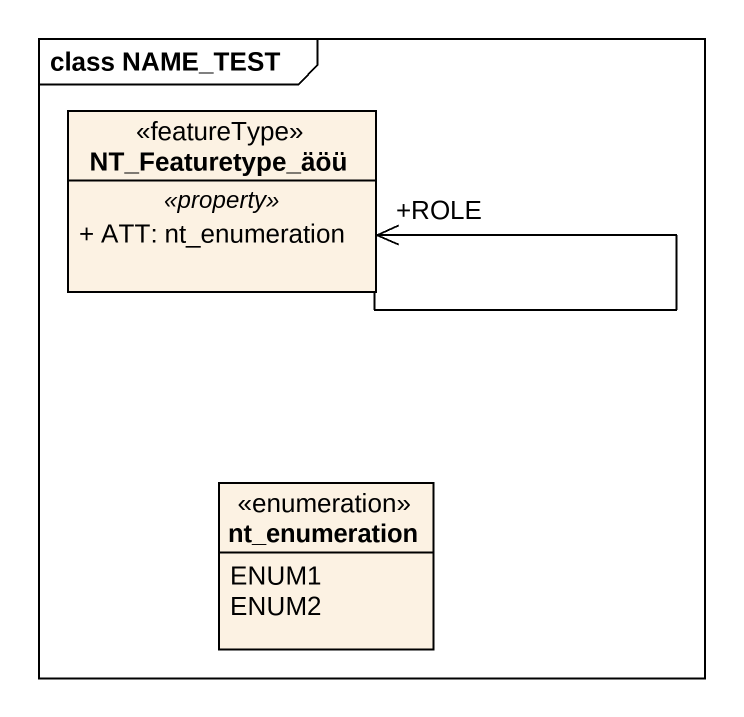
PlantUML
@startuml
mainframe class NAME_TEST
hide circle
hide empty members
skinparam classAttributeIconSize 0
class NT_Featuretype_äöü <<featureType>> {
  .. <<property>> ..
  + ATT: nt_enumeration
}
enum nt_enumeration {
  ENUM1
  ENUM2
}
NT_Featuretype_äöü --> "+ROLE" NT_Featuretype_äöü
@enduml
